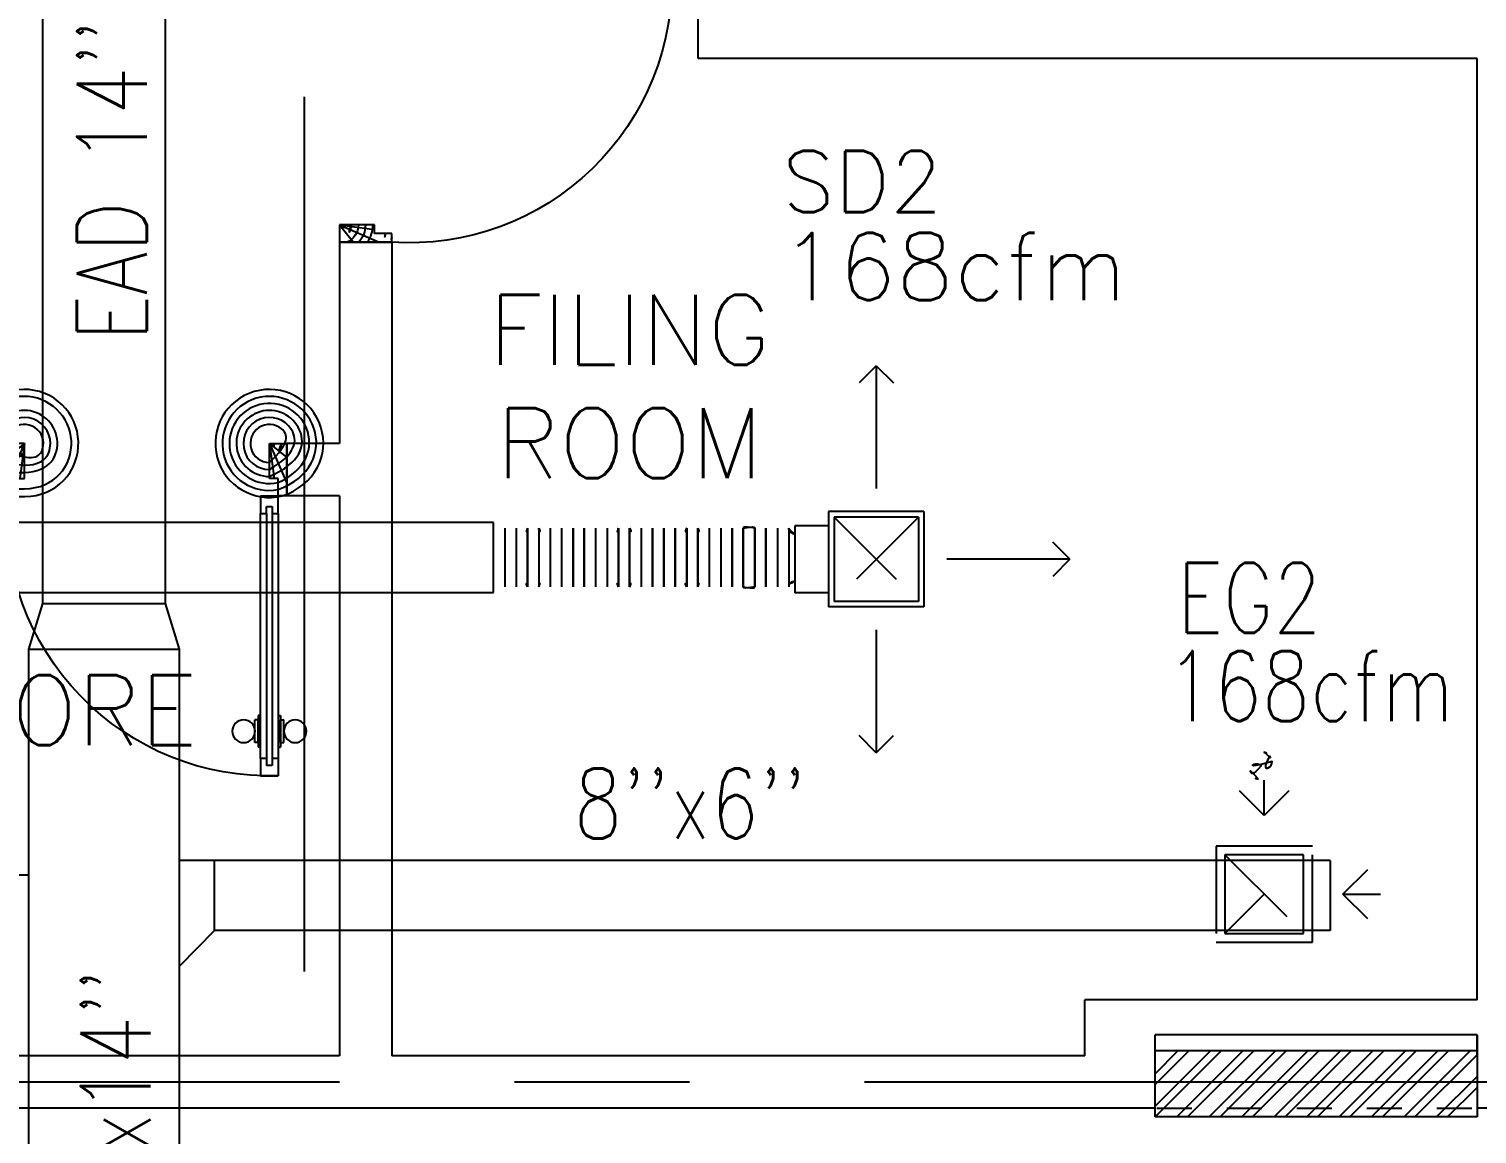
# Model space of a CAD drawing. Extents: x 417866230.2 to 417866327.8, y 43498045.5 to 43498135.4.
# Drawn here: x 417866255.41 to 417866259.547, y 43498103.773 to 43498106.932 of the extents above; entities that cross this region are included whole.
import ezdxf
from ezdxf.enums import TextEntityAlignment as Align

# ---------------------------------------------------------------- set-up
doc = ezdxf.new("R2010")
doc.units = 0
doc.header["$MEASUREMENT"] = 0
doc.linetypes.add('CENTERX2', pattern=[4, 2.5, -0.5, 0.5, -0.5])
doc.linetypes.add('HIDDEN', pattern=[0.375, 0.25, -0.125])
for name, color, linetype in [('AXES', 11, 'CENTERX2'), ('DOOR', 9, 'CONTINUOUS'), ('DUCT', 6, 'CONTINUOUS'), ('EXDUCT', 10, 'CONTINUOUS'), ('FHC', 9, 'CONTINUOUS'), ('HAT', 12, 'CONTINUOUS'), ('M-AC-FLEX', 3, 'CONTINUOUS'), ('M-EGU.', 2, 'CONTINUOUS'), ('RM-NAME', 9, 'CONTINUOUS'), ('SCD', 2, 'CONTINUOUS'), ('WALL', 4, 'CONTINUOUS')]:
    doc.layers.add(name, color=color, linetype=linetype)
doc.styles.add('ROMANS', font='ROMANS.shx', dxfattribs={"width": 0.6})

# ---------------------------------------------------------------- blocks, each defined once
blk = doc.blocks.new('RM1')
at = {"layer": 'RM-NAME', "style": 'ROMANS'}
for tag, p in [('ROOMNAME1', (0, 323.8)), ('ROOMNAME2', (0, 0))]:
    blk.add_attdef(tag, text='', height=200, dxfattribs=at).set_placement(p, align=Align.MIDDLE)
blk = doc.blocks.new('A$C09EF76E8')
at = {"layer": 'DOOR', "color": 0, "linetype": 'ByBlock'}
for p, q in [((776.6, 950), (726.6, 950)), ((726.6, 950), (776.6, 950)), ((726.6, 900), (726.6, 950)), ((759.6, 920), (743.6, 920)), ((743.6, 900), (743.6, 920)), ((759.6, 900), (759.6, 920)), ((776.6, 900), (776.6, 950)), ((743.6, 900), (726.6, 900)), ((776.6, 900), (759.6, 900)), ((719.4, 855), (710.4, 855)), ((710.4, 855), (710.4, 790.2)), ((726.6, 867.6), (719.4, 867.6)), ((719.4, 777.6), (719.4, 867.6)), ((719.4, 855), (719.4, 790.2)), ((776.6, 867.6), (783.8, 867.6)), ((783.8, 777.6), (783.8, 867.6)), ((783.8, 855), (792.8, 855)), ((783.8, 855), (783.8, 790.2)), ((792.8, 855), (792.8, 790.2)), ((719.4, 790.2), (710.4, 790.2)), ((783.8, 790.2), (792.8, 790.2)), ((726.6, 777.6), (719.4, 777.6)), ((776.6, 777.6), (783.8, 777.6)), ((726.6, 150), (726.6, 200)), ((726.6, 200), (743.6, 200)), ((743.6, 200), (743.6, 180)), ((743.6, 180), (759.6, 180)), ((759.6, 180), (759.6, 200)), ((759.6, 200), (776.6, 200)), ((776.6, 200), (776.6, 150)), ((1.6, 0), (1.6, 150)), ((1.6, 150), (26.6, 150)), ((1.6, 150), (1.6, 0)), ((26.6, 150), (26.6, 100)), ((726.6, 150), (776.6, 150)), ((776.6, 150), (776.6, 100)), ((801.6, 150), (776.6, 150)), ((801.6, 150), (801.6, 0)), ((26.6, 100), (51.6, 100)), ((51.6, 100), (51.6, 0)), ((776.6, 100), (751.6, 100)), ((751.6, 100), (751.6, 0)), ((51.6, 0), (1.6, 0)), ((751.6, 0), (801.6, 0))]:
    blk.add_line(p, q, dxfattribs=at)
at = {"layer": 'DOOR', "linetype": 'ByBlock'}
for p, q in [((726.6, 900), (726.6, 200)), ((743.6, 200), (743.6, 900)), ((759.6, 200), (759.6, 900)), ((776.6, 200), (776.6, 900)), ((801.6, 0), (801.6, 150))]:
    blk.add_line(p, q, dxfattribs=at)
at = {"layer": 'DOOR', "color": 9, "linetype": 'ByBlock'}
for p, q in [((51.6, 0), (1.6, 113.7)), ((51.6, 0), (38.2, 100)), ((751.6, 0), (801.6, 113.7)), ((751.6, 0), (764.9, 100)), ((51.6, 0), (1.6, 40.1)), ((751.6, 0), (801.6, 40.1))]:
    blk.add_line(p, q, dxfattribs=at)
at = {"layer": 'DOOR', "color": 0, "linetype": 'ByBlock'}
for centre in [(678.1, 822.6), (825.1, 822.6)]:
    blk.add_circle(centre, 32.4, dxfattribs=at)
at = {"layer": 'DOOR', "linetype": 'HIDDEN', "ltscale": 0.5}
blk.add_arc((751.6, 198.8), 751.6, 88.0938, 183.7249, dxfattribs=at)
at = {"layer": 'DOOR', "color": 9, "linetype": 'ByBlock'}
for centre, radius, start, end in [((51.6, 0), 154.4, 103.7142, 108.8947), ((51.6, 0), 134.4, 100.72, 111.8402), ((751.6, 0), 134.4, 68.1598, 79.28), ((751.6, 0), 154.4, 71.1053, 76.2858), ((51.6, 0), 94.4, 90, 121.9818), ((751.6, 0), 94.4, 58.0182, 90), ((751.6, 0), 114.4, 64.0838, 77.3774), ((51.6, 0), 74.4, 90, 132.2236), ((51.6, 0), 54.4, 90, 156.7926), ((751.6, 0), 74.4, 47.7764, 90), ((751.6, 0), 54.4, 23.2074, 90), ((51.6, 0), 34.4, 90, 180), ((51.6, 0), 14.4, 90, 180), ((751.6, 0), 34.4, 0, 90), ((751.6, 0), 14.4, 0, 90)]:
    blk.add_arc(centre, radius, start, end, dxfattribs=at)

msp = doc.modelspace()

# ---------------------------------------------------------------- hatches: boundary and pattern name
at = {"layer": 'FHC', "linetype": 'ByBlock', "ltscale": 0.3}
h = msp.add_hatch(dxfattribs=at)
h.set_pattern_fill('ANSI32', color=256, scale=175, style=0)
h.set_pattern_definition([(44.999998, (417866026.43067, 43498072.771076), (-0.046403885, 0.046403882), []), (44.999998, (417866026.461606, 43498072.771076), (-0.046403885, 0.046403882), [])])
h.paths.add_polyline_path([(417866259.5469, 43498103.8221), (417866259.5469, 43498104.0121), (417866258.6269, 43498104.0121), (417866258.6269, 43498103.8221)])
h.paths.add_polyline_path([(417866258.4143, 43498103.401), (417866258.4143, 43498103.8218), (417866258.6768, 43498103.8218), (417866258.6768, 43498103.401)], flags=9)

# ---------------------------------------------------------------- linework, layer by layer
at = {"layer": 'AXES'}
for p, q in [((417866256.1969, 43498056.2378), (417866256.1969, 43498134.7153)), ((417866241.7969, 43498103.9221), (417866300.0369, 43498103.9221))]:
    msp.add_line(p, q, dxfattribs=at)
at = {"layer": 'DUCT'}
for p, q in [((417866256.7367, 43498105.5209), (417866255.2921, 43498105.5209)), ((417866256.7367, 43498105.3209), (417866256.7367, 43498105.5209)), ((417866255.1421, 43498105.3209), (417866256.7367, 43498105.3209))]:
    msp.add_line(p, q, dxfattribs=at)
at = {"layer": 'EXDUCT', "linetype": 'Continuous'}
for p, q in [((417866255.4501, 43498105.2893), (417866255.4501, 43498109.4237)), ((417866255.8001, 43498105.2893), (417866255.8001, 43498109.4237)), ((417866255.4101, 43498105.1587), (417866255.4501, 43498105.2893)), ((417866255.4501, 43498105.2893), (417866255.8001, 43498105.2893)), ((417866255.8401, 43498105.1587), (417866255.8001, 43498105.2893)), ((417866255.4101, 43498105.1587), (417866255.8401, 43498105.1587)), ((417866255.4101, 43498102.6819), (417866255.4101, 43498105.1587)), ((417866255.8401, 43498101.7771), (417866255.8401, 43498105.1587)), ((417866259.1272, 43498104.5548), (417866255.8401, 43498104.5548)), ((417866255.94, 43498104.3548), (417866255.94, 43498104.5548)), ((417866259.1272, 43498104.5548), (417866259.1272, 43498104.3548)), ((417866251.8481, 43498104.5138), (417866255.4101, 43498104.5138)), ((417866255.94, 43498104.3548), (417866255.8401, 43498104.2532)), ((417866259.1272, 43498104.3548), (417866255.94, 43498104.3548))]:
    msp.add_line(p, q, dxfattribs=at)
at = {"layer": 'FHC', "linetype": 'ByBlock', "ltscale": 0.3}
for p, q in [((417866258.6269, 43498104.0121), (417866259.5469, 43498104.0121)), ((417866258.6269, 43498103.8221), (417866258.6269, 43498104.0121)), ((417866259.5469, 43498104.0121), (417866259.5469, 43498103.8221)), ((417866259.5469, 43498103.8221), (417866258.6269, 43498103.8221))]:
    msp.add_line(p, q, dxfattribs=at)
at = {"layer": 'M-AC-FLEX', "color": 11}
for p, q in [((417866256.7693, 43498105.5052), (417866256.7693, 43498105.3371)), ((417866256.7693, 43498105.5052), (417866256.7693, 43498105.3371)), ((417866256.8019, 43498105.5052), (417866256.8019, 43498105.3371)), ((417866256.8019, 43498105.5052), (417866256.8019, 43498105.3371)), ((417866256.8345, 43498105.5052), (417866256.8345, 43498105.3371)), ((417866256.8345, 43498105.5052), (417866256.8345, 43498105.3371)), ((417866256.8345, 43498105.3369), (417866256.8345, 43498105.5049)), ((417866256.8345, 43498105.3369), (417866256.8345, 43498105.5049)), ((417866256.8665, 43498105.5052), (417866256.8665, 43498105.3371)), ((417866256.8991, 43498105.5052), (417866256.8991, 43498105.3371)), ((417866256.8991, 43498105.5052), (417866256.8991, 43498105.3371)), ((417866256.9317, 43498105.5052), (417866256.9317, 43498105.3371)), ((417866256.9317, 43498105.5052), (417866256.9317, 43498105.3371)), ((417866256.9643, 43498105.5052), (417866256.9643, 43498105.3371)), ((417866256.9643, 43498105.5052), (417866256.9643, 43498105.3371)), ((417866256.9643, 43498105.3369), (417866256.9643, 43498105.5049)), ((417866256.9643, 43498105.3369), (417866256.9643, 43498105.5049)), ((417866256.9963, 43498105.5052), (417866256.9963, 43498105.3371)), ((417866256.9963, 43498105.5052), (417866256.9963, 43498105.3371)), ((417866256.9963, 43498105.3369), (417866256.9963, 43498105.5049)), ((417866256.9963, 43498105.3369), (417866256.9963, 43498105.5049)), ((417866257.0289, 43498105.5052), (417866257.0289, 43498105.3371)), ((417866257.0289, 43498105.5052), (417866257.0289, 43498105.3371)), ((417866257.0615, 43498105.5052), (417866257.0615, 43498105.3371)), ((417866257.0615, 43498105.5052), (417866257.0615, 43498105.3371)), ((417866257.094, 43498105.5052), (417866257.094, 43498105.3371)), ((417866257.094, 43498105.5052), (417866257.094, 43498105.3371)), ((417866257.094, 43498105.3369), (417866257.094, 43498105.5049)), ((417866257.094, 43498105.3369), (417866257.094, 43498105.5049)), ((417866257.1261, 43498105.5052), (417866257.1261, 43498105.3371)), ((417866257.1261, 43498105.5052), (417866257.1261, 43498105.3371)), ((417866257.1261, 43498105.3369), (417866257.1261, 43498105.5049)), ((417866257.1261, 43498105.3369), (417866257.1261, 43498105.5049)), ((417866257.1586, 43498105.5052), (417866257.1586, 43498105.3371)), ((417866257.1586, 43498105.5052), (417866257.1586, 43498105.3371)), ((417866257.1912, 43498105.5052), (417866257.1912, 43498105.3371)), ((417866257.1912, 43498105.5052), (417866257.1912, 43498105.3371)), ((417866257.1912, 43498105.5052), (417866257.1912, 43498105.3371)), ((417866257.1912, 43498105.3369), (417866257.1912, 43498105.5049)), ((417866257.2238, 43498105.5052), (417866257.2238, 43498105.3371)), ((417866257.2238, 43498105.5052), (417866257.2238, 43498105.3371)), ((417866257.2238, 43498105.5052), (417866257.2238, 43498105.3371)), ((417866257.2238, 43498105.3369), (417866257.2238, 43498105.5049)), ((417866257.2558, 43498105.5052), (417866257.2558, 43498105.3371)), ((417866257.2558, 43498105.3369), (417866257.2558, 43498105.5049)), ((417866257.289, 43498105.5052), (417866257.289, 43498105.3371)), ((417866257.289, 43498105.5052), (417866257.289, 43498105.3371)), ((417866257.289, 43498105.3369), (417866257.289, 43498105.5049)), ((417866257.289, 43498105.3369), (417866257.289, 43498105.5049)), ((417866257.321, 43498105.5052), (417866257.321, 43498105.3371)), ((417866257.321, 43498105.5052), (417866257.321, 43498105.3371)), ((417866257.321, 43498105.3369), (417866257.321, 43498105.5049)), ((417866257.321, 43498105.3369), (417866257.321, 43498105.5049)), ((417866257.3536, 43498105.5052), (417866257.3536, 43498105.3371)), ((417866257.3536, 43498105.5052), (417866257.3536, 43498105.3371)), ((417866257.3862, 43498105.5052), (417866257.3862, 43498105.3371)), ((417866257.3862, 43498105.5052), (417866257.3862, 43498105.3371)), ((417866257.4188, 43498105.5052), (417866257.4188, 43498105.3371)), ((417866257.4188, 43498105.5052), (417866257.4188, 43498105.3371)), ((417866257.4188, 43498105.5052), (417866257.4188, 43498105.3371)), ((417866257.4188, 43498105.5052), (417866257.4188, 43498105.3371)), ((417866257.4188, 43498105.3369), (417866257.4188, 43498105.5049)), ((417866257.4188, 43498105.3369), (417866257.4188, 43498105.5049)), ((417866257.4188, 43498105.3369), (417866257.4188, 43498105.5049)), ((417866257.4188, 43498105.3369), (417866257.4188, 43498105.5049)), ((417866257.4508, 43498105.5052), (417866257.4508, 43498105.3371)), ((417866257.4508, 43498105.5052), (417866257.4508, 43498105.3371)), ((417866257.4508, 43498105.5052), (417866257.4508, 43498105.3371)), ((417866257.4508, 43498105.5052), (417866257.4508, 43498105.3371)), ((417866257.4508, 43498105.3369), (417866257.4508, 43498105.5049)), ((417866257.4508, 43498105.3369), (417866257.4508, 43498105.5049)), ((417866257.4508, 43498105.3369), (417866257.4508, 43498105.5049)), ((417866257.4508, 43498105.3369), (417866257.4508, 43498105.5049)), ((417866257.4834, 43498105.5052), (417866257.4834, 43498105.3371)), ((417866257.4834, 43498105.5052), (417866257.4834, 43498105.3371)), ((417866257.4834, 43498105.5052), (417866257.4834, 43498105.3371)), ((417866257.4834, 43498105.5052), (417866257.4834, 43498105.3371)), ((417866257.4834, 43498105.3369), (417866257.4834, 43498105.5049)), ((417866257.4834, 43498105.3369), (417866257.4834, 43498105.5049)), ((417866257.4834, 43498105.3369), (417866257.4834, 43498105.5049)), ((417866257.4834, 43498105.3369), (417866257.4834, 43498105.5049)), ((417866257.5154, 43498105.5052), (417866257.5154, 43498105.3371)), ((417866257.5154, 43498105.5052), (417866257.5154, 43498105.3371)), ((417866257.5154, 43498105.5052), (417866257.5154, 43498105.3371)), ((417866257.5154, 43498105.5052), (417866257.5154, 43498105.3371)), ((417866257.5154, 43498105.3369), (417866257.5154, 43498105.5049)), ((417866257.5154, 43498105.3369), (417866257.5154, 43498105.5049)), ((417866257.5154, 43498105.3369), (417866257.5154, 43498105.5049)), ((417866257.5154, 43498105.3369), (417866257.5154, 43498105.5049)), ((417866257.548, 43498105.5052), (417866257.548, 43498105.3371)), ((417866257.548, 43498105.5052), (417866257.548, 43498105.3371)), ((417866257.5806, 43498105.5052), (417866257.5806, 43498105.3371)), ((417866257.5806, 43498105.5052), (417866257.5806, 43498105.3371))]:
    msp.add_line(p, q, dxfattribs=at)
at = {"layer": 'M-AC-FLEX'}
for points in [[(417866256.7367, 43498105.5052, 1), (417866256.7693, 43498105.5052, -1), (417866256.8019, 43498105.5052)], [(417866256.8019, 43498105.5052, 1), (417866256.7693, 43498105.5052)], [(417866256.7693, 43498105.5052, -1), (417866256.8019, 43498105.5052)], [(417866256.8345, 43498105.5052, -1), (417866256.8019, 43498105.5052, 1), (417866256.7693, 43498105.5052)], [(417866256.8665, 43498105.5046, -0.00451), (417866256.8665, 43498105.5049, 1.018005), (417866256.8345, 43498105.5049)], [(417866256.8345, 43498105.5046, 0.00451), (417866256.8345, 43498105.5049, -1.018005), (417866256.8665, 43498105.5049)], [(417866256.8665, 43498105.5052, 1), (417866256.8991, 43498105.5052, -1), (417866256.9317, 43498105.5052)], [(417866256.8991, 43498105.5052, -1), (417866256.9317, 43498105.5052)], [(417866256.9643, 43498105.5052, -1), (417866256.9317, 43498105.5052, 1), (417866256.8991, 43498105.5052)], [(417866256.9317, 43498105.5052, 1), (417866256.8991, 43498105.5052)], [(417866256.9963, 43498105.5046, -0.00451), (417866256.9963, 43498105.5049, 1.018005), (417866256.9643, 43498105.5049)], [(417866256.9643, 43498105.5046, 0.00451), (417866256.9643, 43498105.5049, -1.018005), (417866256.9963, 43498105.5049)], [(417866256.9963, 43498105.5052, 1), (417866257.0289, 43498105.5052, -1), (417866257.0615, 43498105.5052)], [(417866257.0615, 43498105.5052, 1), (417866257.0289, 43498105.5052)], [(417866257.0289, 43498105.5052, -1), (417866257.0615, 43498105.5052)], [(417866257.094, 43498105.5052, -1), (417866257.0615, 43498105.5052, 1), (417866257.0289, 43498105.5052)], [(417866257.094, 43498105.5046, 0.00451), (417866257.094, 43498105.5049, -1.018005), (417866257.1261, 43498105.5049)], [(417866257.1261, 43498105.5046, -0.00451), (417866257.1261, 43498105.5049, 1.018005), (417866257.094, 43498105.5049)], [(417866257.1261, 43498105.5052, 1), (417866257.1586, 43498105.5052, -1), (417866257.1912, 43498105.5052)], [(417866257.1586, 43498105.5052, -1), (417866257.1912, 43498105.5052)], [(417866257.2238, 43498105.5052, -1), (417866257.1912, 43498105.5052, 1), (417866257.1586, 43498105.5052)], [(417866257.1912, 43498105.5052, 1), (417866257.1586, 43498105.5052)], [(417866257.1912, 43498105.5052, 1), (417866257.2238, 43498105.5052, -1), (417866257.2564, 43498105.5052)], [(417866257.2564, 43498105.5052, 1), (417866257.2238, 43498105.5052)], [(417866257.2238, 43498105.5052, -1), (417866257.2564, 43498105.5052)], [(417866257.289, 43498105.5052, -1), (417866257.2564, 43498105.5052, 1), (417866257.2238, 43498105.5052)], [(417866257.321, 43498105.5046, -0.00451), (417866257.321, 43498105.5049, 1.018005), (417866257.289, 43498105.5049)], [(417866257.289, 43498105.5046, 0.00451), (417866257.289, 43498105.5049, -1.018005), (417866257.321, 43498105.5049)], [(417866257.321, 43498105.5052, 1), (417866257.3536, 43498105.5052, -1), (417866257.3862, 43498105.5052)], [(417866257.3536, 43498105.5052, -1), (417866257.3862, 43498105.5052)], [(417866257.4188, 43498105.5052, -1), (417866257.3862, 43498105.5052, 1), (417866257.3536, 43498105.5052)], [(417866257.3862, 43498105.5052, 1), (417866257.3536, 43498105.5052)], [(417866257.4188, 43498105.5046, 0.00451), (417866257.4188, 43498105.5049, -1.018005), (417866257.4508, 43498105.5049)], [(417866257.4508, 43498105.5046, -0.00451), (417866257.4508, 43498105.5049, 1.018005), (417866257.4188, 43498105.5049)], [(417866257.4188, 43498105.5046, 0.00451), (417866257.4188, 43498105.5049, -1.018005), (417866257.4508, 43498105.5049)], [(417866257.4508, 43498105.5046, -0.00451), (417866257.4508, 43498105.5049, 1.018005), (417866257.4188, 43498105.5049)], [(417866257.4834, 43498105.5052, -1), (417866257.4508, 43498105.5052, 0.12762), (417866257.4487, 43498105.5131, 0.12762)], [(417866257.4834, 43498105.5052, -1), (417866257.4508, 43498105.5052, 0.12762), (417866257.4487, 43498105.5131, 0.12762)], [(417866257.4508, 43498105.5052, 1), (417866257.4834, 43498105.5052, -0.12762), (417866257.4854, 43498105.5131, -0.12762)], [(417866257.4508, 43498105.5052, 1), (417866257.4834, 43498105.5052, -0.12762), (417866257.4854, 43498105.5131, -0.12762)], [(417866257.5154, 43498105.5046, -0.00451), (417866257.5154, 43498105.5049, 1.018005), (417866257.4834, 43498105.5049)], [(417866257.4834, 43498105.5046, 0.00451), (417866257.4834, 43498105.5049, -1.018005), (417866257.5154, 43498105.5049)], [(417866257.5154, 43498105.5046, -0.00451), (417866257.5154, 43498105.5049, 1.018005), (417866257.4834, 43498105.5049)], [(417866257.4834, 43498105.5046, 0.00451), (417866257.4834, 43498105.5049, -1.018005), (417866257.5154, 43498105.5049)], [(417866257.5154, 43498105.5052, 1), (417866257.548, 43498105.5052, -1), (417866257.5806, 43498105.5052)], [(417866257.5806, 43498105.5052, 1), (417866257.548, 43498105.5052)], [(417866257.548, 43498105.5052, -1), (417866257.5806, 43498105.5052)], [(417866257.5982, 43498105.489, -0.438967), (417866257.5806, 43498105.5052, 1), (417866257.548, 43498105.5052)], [(417866256.7693, 43498105.5052, -1), (417866256.7367, 43498105.5052)], [(417866256.8019, 43498105.5052, 1), (417866256.8345, 43498105.5052)], [(417866256.8345, 43498105.5052, -0.412332), (417866256.8183, 43498105.4889, -0.412332)], [(417866256.8665, 43498105.5052, 0.412332), (417866256.8827, 43498105.4889, 0.412332)], [(417866256.8991, 43498105.5052, -1), (417866256.8665, 43498105.5052)], [(417866256.9317, 43498105.5052, 1), (417866256.9643, 43498105.5052)], [(417866257.0289, 43498105.5052, -1), (417866256.9963, 43498105.5052)], [(417866257.0615, 43498105.5052, 1), (417866257.094, 43498105.5052)], [(417866257.094, 43498105.5052, -0.412332), (417866257.0779, 43498105.4889, -0.412332)], [(417866257.1586, 43498105.5052, -1), (417866257.1261, 43498105.5052)], [(417866257.1261, 43498105.5052, 0.412332), (417866257.1422, 43498105.4889, 0.412332)], [(417866257.1912, 43498105.5052, 1), (417866257.2238, 43498105.5052)], [(417866257.2238, 43498105.5052, -1), (417866257.1912, 43498105.5052)], [(417866257.2564, 43498105.5052, 1), (417866257.289, 43498105.5052)], [(417866257.289, 43498105.5052, -0.412332), (417866257.2728, 43498105.4889, -0.412332)], [(417866257.321, 43498105.5052, 0.412332), (417866257.3372, 43498105.4889, 0.412332)], [(417866257.3536, 43498105.5052, -1), (417866257.321, 43498105.5052)], [(417866257.3862, 43498105.5052, 1), (417866257.4188, 43498105.5052)], [(417866257.4188, 43498105.5052, 0.000956), (417866257.4188, 43498105.5052)], [(417866257.4188, 43498105.5052, -0.000956), (417866257.4188, 43498105.5052, -0.000956)], [(417866257.4834, 43498105.5052, -1), (417866257.4508, 43498105.5052)], [(417866257.4508, 43498105.5052, 1), (417866257.4834, 43498105.5052)], [(417866257.4508, 43498105.5052, 1), (417866257.4834, 43498105.5052)], [(417866257.4834, 43498105.5052, -1), (417866257.4508, 43498105.5052)], [(417866257.5154, 43498105.5052, -0.000956), (417866257.5154, 43498105.5052)], [(417866257.5154, 43498105.5052, 0.000956), (417866257.5154, 43498105.5052, 0.000956)], [(417866257.548, 43498105.5052, -1), (417866257.5154, 43498105.5052)], [(417866257.5806, 43498105.5052, 0.438967), (417866257.5982, 43498105.489, 0.438967)], [(417866257.5982, 43498105.489, -0.019338), (417866257.597, 43498105.4889)], [(417866256.7367, 43498105.3371, -1), (417866256.7693, 43498105.3371, 1), (417866256.8019, 43498105.3371)], [(417866256.8345, 43498105.3371, 1), (417866256.8019, 43498105.3371, -1), (417866256.7693, 43498105.3371)], [(417866256.8345, 43498105.3371, 0.412332), (417866256.8183, 43498105.3534, 0.412332)], [(417866256.8665, 43498105.3371, -0.412332), (417866256.8827, 43498105.3534, -0.412332)], [(417866256.8665, 43498105.3371, -1), (417866256.8991, 43498105.3371, 1), (417866256.9317, 43498105.3371)], [(417866256.9643, 43498105.3371, 1), (417866256.9317, 43498105.3371, -1), (417866256.8991, 43498105.3371)], [(417866256.9963, 43498105.3371, -1), (417866257.0289, 43498105.3371, 1), (417866257.0615, 43498105.3371)], [(417866257.094, 43498105.3371, 1), (417866257.0615, 43498105.3371, -1), (417866257.0289, 43498105.3371)], [(417866257.094, 43498105.3371, 0.412332), (417866257.0779, 43498105.3534, 0.412332)], [(417866257.1261, 43498105.3371, -1), (417866257.1586, 43498105.3371, 1), (417866257.1912, 43498105.3371)], [(417866257.1261, 43498105.3371, -0.412332), (417866257.1422, 43498105.3534, -0.412332)], [(417866257.2238, 43498105.3371, 1), (417866257.1912, 43498105.3371, -1), (417866257.1586, 43498105.3371)], [(417866257.1912, 43498105.3371, -1), (417866257.2238, 43498105.3371, 1), (417866257.2564, 43498105.3371)], [(417866257.289, 43498105.3371, 1), (417866257.2564, 43498105.3371, -1), (417866257.2238, 43498105.3371)], [(417866257.289, 43498105.3371, 0.412332), (417866257.2728, 43498105.3534, 0.412332)], [(417866257.321, 43498105.3371, -0.412332), (417866257.3372, 43498105.3534, -0.412332)], [(417866257.321, 43498105.3371, -1), (417866257.3536, 43498105.3371, 1), (417866257.3862, 43498105.3371)], [(417866257.4188, 43498105.3371, 1), (417866257.3862, 43498105.3371, -1), (417866257.3536, 43498105.3371)], [(417866257.4834, 43498105.3371, 1), (417866257.4508, 43498105.3371, -0.12762), (417866257.4487, 43498105.3292, -0.12762)], [(417866257.4834, 43498105.3371, 1), (417866257.4508, 43498105.3371, -0.12762), (417866257.4487, 43498105.3292, -0.12762)], [(417866257.4508, 43498105.3371, -1), (417866257.4834, 43498105.3371, 0.12762), (417866257.4854, 43498105.3292, 0.12762)], [(417866257.4508, 43498105.3371, -1), (417866257.4834, 43498105.3371, 0.12762), (417866257.4854, 43498105.3292, 0.12762)], [(417866257.5154, 43498105.3371, -1), (417866257.548, 43498105.3371, 1), (417866257.5806, 43498105.3371)], [(417866257.5982, 43498105.3534, 0.438967), (417866257.5806, 43498105.3371, -1), (417866257.548, 43498105.3371)], [(417866257.5982, 43498105.3534, 0.019338), (417866257.597, 43498105.3534)], [(417866256.8345, 43498105.3371, -0.00451), (417866256.8345, 43498105.3369, 0.008922), (417866256.8345, 43498105.3363)], [(417866256.8665, 43498105.3371, -0.999838), (417866256.8345, 43498105.3366)], [(417866256.8345, 43498105.3371, 0.999838), (417866256.8665, 43498105.3366)], [(417866256.8345, 43498105.3371, 0.999838), (417866256.8665, 43498105.3366)], [(417866256.8665, 43498105.3371, -0.999838), (417866256.8345, 43498105.3366)], [(417866256.8345, 43498105.3366, -0.004461), (417866256.8345, 43498105.3369)], [(417866256.8345, 43498105.3366, -0.004461), (417866256.8345, 43498105.3369)], [(417866256.8345, 43498105.3369, 0.008922), (417866256.8345, 43498105.3363)], [(417866256.8665, 43498105.3371, 0.00451), (417866256.8665, 43498105.3369, -0.008922), (417866256.8665, 43498105.3363)], [(417866256.8665, 43498105.3366, 0.004461), (417866256.8665, 43498105.3369)], [(417866256.8665, 43498105.3369, -0.008922), (417866256.8665, 43498105.3363)], [(417866256.8665, 43498105.3366, 0.004461), (417866256.8665, 43498105.3369)], [(417866256.9643, 43498105.3371, -0.00451), (417866256.9643, 43498105.3369, 0.008922), (417866256.9643, 43498105.3363)], [(417866256.9963, 43498105.3371, -0.999838), (417866256.9643, 43498105.3366)], [(417866256.9643, 43498105.3371, 0.999838), (417866256.9963, 43498105.3366)], [(417866256.9643, 43498105.3371, 0.999838), (417866256.9963, 43498105.3366)], [(417866256.9963, 43498105.3371, -0.999838), (417866256.9643, 43498105.3366)], [(417866256.9643, 43498105.3366, -0.004461), (417866256.9643, 43498105.3369)], [(417866256.9643, 43498105.3366, -0.004461), (417866256.9643, 43498105.3369)], [(417866256.9643, 43498105.3369, 0.008922), (417866256.9643, 43498105.3363)], [(417866256.9963, 43498105.3371, 0.00451), (417866256.9963, 43498105.3369, -0.008922), (417866256.9963, 43498105.3363)], [(417866256.9963, 43498105.3366, 0.004461), (417866256.9963, 43498105.3369)], [(417866256.9963, 43498105.3369, -0.008922), (417866256.9963, 43498105.3363)], [(417866256.9963, 43498105.3366, 0.004461), (417866256.9963, 43498105.3369)], [(417866257.094, 43498105.3371, 0.999838), (417866257.1261, 43498105.3366)], [(417866257.1261, 43498105.3371, -0.999838), (417866257.094, 43498105.3366)], [(417866257.094, 43498105.3371, -0.00451), (417866257.094, 43498105.3369, 0.008922), (417866257.094, 43498105.3363)], [(417866257.1261, 43498105.3371, -0.999838), (417866257.094, 43498105.3366)], [(417866257.094, 43498105.3371, 0.999838), (417866257.1261, 43498105.3366)], [(417866257.094, 43498105.3366, -0.004461), (417866257.094, 43498105.3369)], [(417866257.094, 43498105.3369, 0.008922), (417866257.094, 43498105.3363)], [(417866257.094, 43498105.3366, -0.004461), (417866257.094, 43498105.3369)], [(417866257.1261, 43498105.3371, 0.00451), (417866257.1261, 43498105.3369, -0.008922), (417866257.1261, 43498105.3363)], [(417866257.1261, 43498105.3366, 0.004461), (417866257.1261, 43498105.3369)], [(417866257.1261, 43498105.3366, 0.004461), (417866257.1261, 43498105.3369)], [(417866257.1261, 43498105.3369, -0.008922), (417866257.1261, 43498105.3363)], [(417866257.1912, 43498105.3371, 0.00451), (417866257.1912, 43498105.3369, -0.008922), (417866257.1912, 43498105.3363)], [(417866257.1912, 43498105.3366, 0.004461), (417866257.1912, 43498105.3369)], [(417866257.2238, 43498105.3371, -0.00451), (417866257.2238, 43498105.3369, 0.008922), (417866257.2238, 43498105.3363)], [(417866257.2238, 43498105.3366, -0.004461), (417866257.2238, 43498105.3369)], [(417866257.289, 43498105.3371, -0.00451), (417866257.289, 43498105.3369, 0.008922), (417866257.289, 43498105.3363)], [(417866257.321, 43498105.3371, -0.999838), (417866257.289, 43498105.3366)], [(417866257.289, 43498105.3371, 0.999838), (417866257.321, 43498105.3366)], [(417866257.289, 43498105.3371, 0.999838), (417866257.321, 43498105.3366)], [(417866257.321, 43498105.3371, -0.999838), (417866257.289, 43498105.3366)], [(417866257.289, 43498105.3366, -0.004461), (417866257.289, 43498105.3369)], [(417866257.289, 43498105.3366, -0.004461), (417866257.289, 43498105.3369)], [(417866257.289, 43498105.3369, 0.008922), (417866257.289, 43498105.3363)], [(417866257.321, 43498105.3371, 0.00451), (417866257.321, 43498105.3369, -0.008922), (417866257.321, 43498105.3363)], [(417866257.321, 43498105.3366, 0.004461), (417866257.321, 43498105.3369)], [(417866257.321, 43498105.3369, -0.008922), (417866257.321, 43498105.3363)], [(417866257.321, 43498105.3366, 0.004461), (417866257.321, 43498105.3369)], [(417866257.4188, 43498105.3371, 0.000956), (417866257.4188, 43498105.3372, 0.000956)], [(417866257.4188, 43498105.3371, 0.999838), (417866257.4508, 43498105.3366)], [(417866257.4508, 43498105.3371, -0.999838), (417866257.4188, 43498105.3366)], [(417866257.4188, 43498105.3371, -0.00451), (417866257.4188, 43498105.3369, 0.008922), (417866257.4188, 43498105.3363)], [(417866257.4508, 43498105.3371, -0.999838), (417866257.4188, 43498105.3366)], [(417866257.4188, 43498105.3371, 0.999838), (417866257.4508, 43498105.3366)], [(417866257.4188, 43498105.3371, 0.999838), (417866257.4508, 43498105.3366)], [(417866257.4508, 43498105.3371, -0.999838), (417866257.4188, 43498105.3366)], [(417866257.4188, 43498105.3371, -0.00451), (417866257.4188, 43498105.3369, 0.008922), (417866257.4188, 43498105.3363)], [(417866257.4508, 43498105.3371, -0.999838), (417866257.4188, 43498105.3366)], [(417866257.4188, 43498105.3371, 0.999838), (417866257.4508, 43498105.3366)], [(417866257.4188, 43498105.3366, -0.004461), (417866257.4188, 43498105.3369)], [(417866257.4188, 43498105.3369, 0.008922), (417866257.4188, 43498105.3363)], [(417866257.4188, 43498105.3366, -0.004461), (417866257.4188, 43498105.3369)], [(417866257.4188, 43498105.3366, -0.004461), (417866257.4188, 43498105.3369)], [(417866257.4188, 43498105.3369, 0.008922), (417866257.4188, 43498105.3363)], [(417866257.4188, 43498105.3366, -0.004461), (417866257.4188, 43498105.3369)], [(417866257.4508, 43498105.3371, 0.00451), (417866257.4508, 43498105.3369, -0.008922), (417866257.4508, 43498105.3363)], [(417866257.4508, 43498105.3371, 0.00451), (417866257.4508, 43498105.3369, -0.008922), (417866257.4508, 43498105.3363)], [(417866257.4508, 43498105.3366, 0.004461), (417866257.4508, 43498105.3369)], [(417866257.4508, 43498105.3366, 0.004461), (417866257.4508, 43498105.3369)], [(417866257.4508, 43498105.3369, -0.008922), (417866257.4508, 43498105.3363)], [(417866257.4508, 43498105.3366, 0.004461), (417866257.4508, 43498105.3369)], [(417866257.4508, 43498105.3366, 0.004461), (417866257.4508, 43498105.3369)], [(417866257.4508, 43498105.3369, -0.008922), (417866257.4508, 43498105.3363)], [(417866257.4834, 43498105.3371, -0.00451), (417866257.4834, 43498105.3369, 0.008922), (417866257.4834, 43498105.3363)], [(417866257.5154, 43498105.3371, -0.999838), (417866257.4834, 43498105.3366)], [(417866257.4834, 43498105.3371, 0.999838), (417866257.5154, 43498105.3366)], [(417866257.4834, 43498105.3371, 0.999838), (417866257.5154, 43498105.3366)], [(417866257.5154, 43498105.3371, -0.999838), (417866257.4834, 43498105.3366)], [(417866257.4834, 43498105.3371, -0.00451), (417866257.4834, 43498105.3369, 0.008922), (417866257.4834, 43498105.3363)], [(417866257.5154, 43498105.3371, -0.999838), (417866257.4834, 43498105.3366)], [(417866257.4834, 43498105.3371, 0.999838), (417866257.5154, 43498105.3366)], [(417866257.4834, 43498105.3371, 0.999838), (417866257.5154, 43498105.3366)], [(417866257.5154, 43498105.3371, -0.999838), (417866257.4834, 43498105.3366)], [(417866257.4834, 43498105.3366, -0.004461), (417866257.4834, 43498105.3369)], [(417866257.4834, 43498105.3366, -0.004461), (417866257.4834, 43498105.3369)], [(417866257.4834, 43498105.3369, 0.008922), (417866257.4834, 43498105.3363)], [(417866257.4834, 43498105.3366, -0.004461), (417866257.4834, 43498105.3369)], [(417866257.4834, 43498105.3366, -0.004461), (417866257.4834, 43498105.3369)], [(417866257.4834, 43498105.3369, 0.008922), (417866257.4834, 43498105.3363)], [(417866257.5154, 43498105.3371, -0.000956), (417866257.5154, 43498105.3372, -0.000956)], [(417866257.5154, 43498105.3371, 0.00451), (417866257.5154, 43498105.3369, -0.008922), (417866257.5154, 43498105.3363)], [(417866257.5154, 43498105.3371, 0.00451), (417866257.5154, 43498105.3369, -0.008922), (417866257.5154, 43498105.3363)], [(417866257.5154, 43498105.3366, 0.004461), (417866257.5154, 43498105.3369)], [(417866257.5154, 43498105.3369, -0.008922), (417866257.5154, 43498105.3363)], [(417866257.5154, 43498105.3366, 0.004461), (417866257.5154, 43498105.3369)], [(417866257.5154, 43498105.3366, 0.004461), (417866257.5154, 43498105.3369)], [(417866257.5154, 43498105.3369, -0.008922), (417866257.5154, 43498105.3363)], [(417866257.5154, 43498105.3366, 0.004461), (417866257.5154, 43498105.3369)]]:
    msp.add_lwpolyline(points, format="xyb", dxfattribs=at)
at = {"layer": 'M-EGU.'}
for p, q in [((417866257.8306, 43498105.969), (417866257.7817, 43498105.9202)), ((417866257.8306, 43498105.969), (417866257.8306, 43498105.618)), ((417866257.8306, 43498105.969), (417866257.8794, 43498105.9202)), ((417866257.6942, 43498105.5524), (417866257.6942, 43498105.2798)), ((417866257.9669, 43498105.5524), (417866257.6942, 43498105.5524)), ((417866257.9669, 43498105.5524), (417866257.9669, 43498105.2798)), ((417866257.6942, 43498105.5121), (417866257.5982, 43498105.5121)), ((417866257.5982, 43498105.5121), (417866257.5982, 43498105.3201)), ((417866258.3835, 43498105.4161), (417866258.3346, 43498105.465)), ((417866258.3835, 43498105.4161), (417866258.0325, 43498105.4161)), ((417866258.3835, 43498105.4161), (417866258.3346, 43498105.3672)), ((417866257.6942, 43498105.3201), (417866257.5982, 43498105.3201)), ((417866257.9669, 43498105.2798), (417866257.6942, 43498105.2798)), ((417866257.8306, 43498105.2142), (417866257.8306, 43498104.8631)), ((417866257.8306, 43498104.8631), (417866257.7817, 43498104.912)), ((417866257.8306, 43498104.8631), (417866257.8794, 43498104.912)), ((417866258.9389, 43498104.6839), (417866258.9389, 43498104.7849)), ((417866258.9389, 43498104.6839), (417866258.8682, 43498104.7546)), ((417866259.0096, 43498104.7546), (417866258.9389, 43498104.6839)), ((417866258.8264, 43498104.5714), (417866258.8264, 43498104.3464)), ((417866259.0514, 43498104.5714), (417866258.8264, 43498104.5714)), ((417866259.0514, 43498104.3464), (417866259.0514, 43498104.5714)), ((417866259.1639, 43498104.4589), (417866259.2346, 43498104.5296)), ((417866259.1639, 43498104.4589), (417866259.2708, 43498104.4589)), ((417866259.2346, 43498104.3882), (417866259.1639, 43498104.4589)), ((417866258.8264, 43498104.3464), (417866259.0514, 43498104.3464))]:
    msp.add_line(p, q, dxfattribs=at)
at = {"layer": 'M-EGU.', "linetype": 'HIDDEN'}
for p, q in [((417866257.7102, 43498105.5364), (417866257.7102, 43498105.2958)), ((417866257.9509, 43498105.5364), (417866257.7102, 43498105.5364)), ((417866257.7102, 43498105.5364), (417866257.9509, 43498105.2958)), ((417866257.9509, 43498105.5364), (417866257.7102, 43498105.2958)), ((417866257.9509, 43498105.5364), (417866257.9509, 43498105.2958)), ((417866257.9509, 43498105.2958), (417866257.7102, 43498105.2958)), ((417866258.8014, 43498104.5964), (417866258.8014, 43498104.3214)), ((417866259.0764, 43498104.5964), (417866258.8014, 43498104.5964)), ((417866258.8264, 43498104.5714), (417866259.0514, 43498104.3464)), ((417866259.0764, 43498104.3214), (417866259.0764, 43498104.5964)), ((417866258.8014, 43498104.3214), (417866259.0764, 43498104.3214))]:
    msp.add_line(p, q, dxfattribs=at)
at = {"layer": 'M-EGU.'}
msp.add_lwpolyline([(417866258.9389, 43498104.8646, -0.1324), (417866258.955, 43498104.8534, -0.15664), (417866258.9613, 43498104.838, -0.736612), (417866258.9299, 43498104.8254, 0.774232), (417866258.8994, 43498104.8115, 0.203349), (417866258.9132, 43498104.7904, 0.193808), (417866258.9389, 43498104.7849)], format="xyb", dxfattribs=at)
at = {"layer": 'SCD', "color": 2}
msp.add_line((417866258.9389, 43498104.4589), (417866258.8264, 43498104.3464), dxfattribs=at)
at = {"layer": 'WALL'}
for p, q in [((417866257.3219, 43498106.8471), (417866257.3219, 43498107.6221)), ((417866259.5469, 43498106.8471), (417866257.3219, 43498106.8471)), ((417866259.5469, 43498104.1571), (417866259.5469, 43498106.8471)), ((417866256.2969, 43498106.322), (417866256.4469, 43498106.322)), ((417866256.2969, 43498106.322), (417866256.2969, 43498105.7471)), ((417866256.4469, 43498106.322), (417866256.4469, 43498103.9971)), ((417866256.2969, 43498105.7471), (417866256.1469, 43498105.7471)), ((417866256.1469, 43498105.7471), (417866256.1469, 43498105.5971)), ((417866256.2969, 43498105.5971), (417866256.1469, 43498105.5971)), ((417866256.2969, 43498105.5971), (417866256.2969, 43498103.9971)), ((417866259.5469, 43498104.1571), (417866258.4269, 43498104.1571)), ((417866258.4269, 43498103.9971), (417866258.4269, 43498104.1571)), ((417866258.6269, 43498104.0471), (417866258.6269, 43498104.0571)), ((417866259.5469, 43498104.0571), (417866258.6269, 43498104.0571)), ((417866258.6269, 43498103.8471), (417866258.6269, 43498104.0571)), ((417866259.5469, 43498103.9971), (417866259.5469, 43498104.0571)), ((417866259.5469, 43498104.0571), (417866259.5469, 43498103.8471)), ((417866256.2969, 43498103.9971), (417866254.6219, 43498103.9971)), ((417866258.4269, 43498103.9971), (417866256.4469, 43498103.9971)), ((417866258.6269, 43498103.8471), (417866251.3219, 43498103.8471)), ((417866263.3219, 43498103.8471), (417866259.5469, 43498103.8471))]:
    msp.add_line(p, q, dxfattribs=at)
at = {"layer": 'WALL', "linetype": 'HIDDEN', "ltscale": 0.25}
msp.add_line((417866258.632, 43498103.8471), (417866259.5422, 43498103.8471), dxfattribs=at)

# ---------------------------------------------------------------- block references
at = {"layer": 'DOOR', "yscale": 0.0009999999892897904, "zscale": 0.001}
for p, xscale, rotation in [((417866256.2969, 43498106.3204), -0.0009999999892897904, 270), ((417866255.3453, 43498105.7471), -0.001000000047497451, 180)]:
    msp.add_blockref('A$C09EF76E8', p, dxfattribs=dict(at, xscale=xscale, rotation=rotation))
at = {"layer": 'HAT'}
ref = msp.add_blockref('RM1', (417866257.126, 43498105.748), dxfattribs=dict(at, xscale=0.001000000047497451, yscale=0.0009999999892897904, zscale=0.001))
ref.add_attrib('ROOMNAME2', 'ROOM', dxfattribs={"layer": 'RM-NAME', "height": 0.2, "style": 'ROMANS'}).set_placement((417866257.126, 43498105.748), align=Align.MIDDLE)
ref.add_attrib('ROOMNAME1', 'FILING', dxfattribs={"layer": 'RM-NAME', "height": 0.2, "style": 'ROMANS'}).set_placement((417866257.126, 43498106.0718), align=Align.MIDDLE)
ref = msp.add_blockref('RM1', (417866255.4707, 43498104.9852), dxfattribs=dict(at, xscale=0.001000000047497451, yscale=0.0009999999892897904, zscale=0.001))
ref.add_attrib('ROOMNAME2', 'STORE', dxfattribs={"layer": 'RM-NAME', "height": 0.2, "style": 'ROMANS'}).set_placement((417866255.4707, 43498104.9852), align=Align.MIDDLE)

# ---------------------------------------------------------------- texts
at = {"layer": 'SCD', "style": 'ROMANS', "width": 0.8}
for s, p in [("EAD 14''x14''", (417866255.7472, 43498106.0408)), ("EAD 17''x14''", (417866255.7576, 43498102.7996))]:
    msp.add_text(s, height=0.2, rotation=90, dxfattribs=at).set_placement(p)
at = {"layer": 'SCD', "style": 'ROMANS'}
for s, height, p in [('SD2', 0.175, (417866257.562, 43498106.4083)), ('168cfm', 0.1925, (417866257.5571, 43498106.1564))]:
    msp.add_text(s, height=height, dxfattribs=at).set_placement(p)
at = {"layer": 'SCD', "style": 'ROMANS', "width": 0.8}
for s, p in [('EG2', (417866258.6906, 43498105.2057)), ('168cfm', (417866258.6582, 43498104.9538)), ("8''x6''", (417866256.9671, 43498104.6184))]:
    msp.add_text(s, height=0.2, dxfattribs=at).set_placement(p)

doc.saveas('drawing.dxf')
